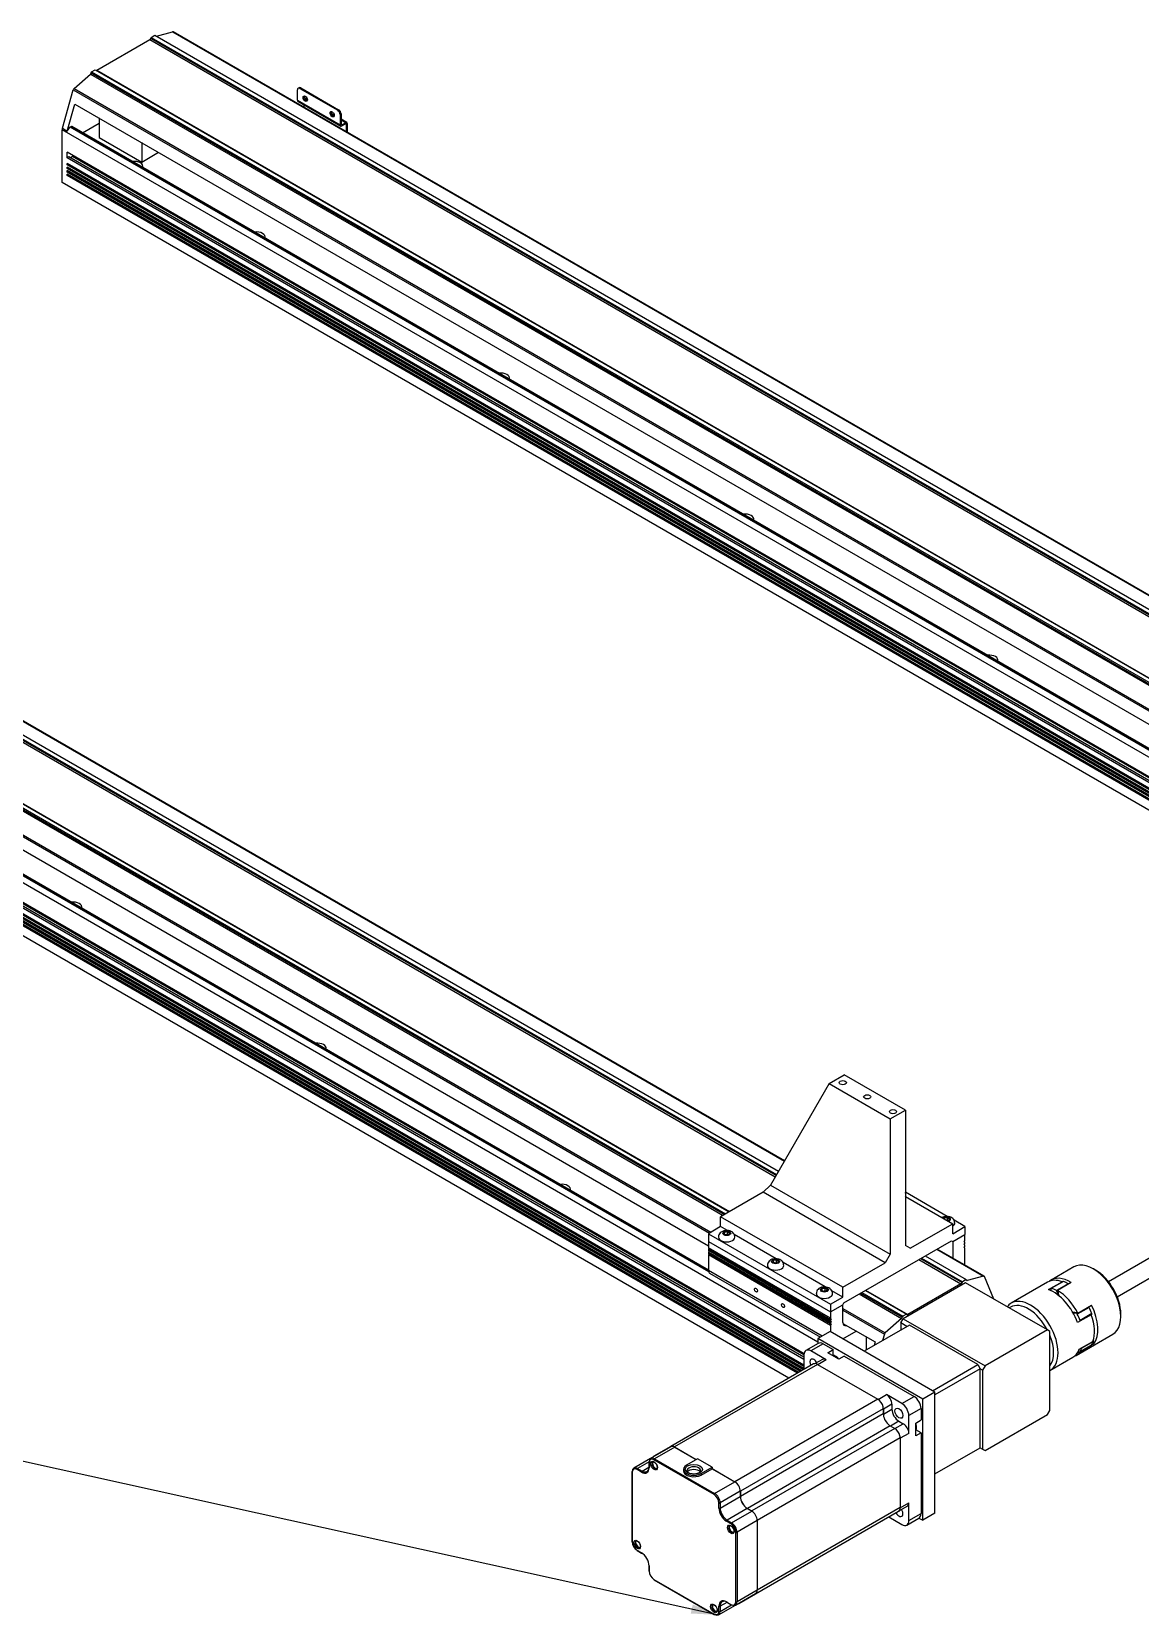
# Model space of a CAD drawing. Header units: millimetres. Extents: x 0 to 6044, y -1712 to 410.
# Drawn here: x 1089.4 to 1217.8, y 86.2 to 269.6 of the extents above; entities that cross this region are included whole.
import ezdxf

# ---------------------------------------------------------------- set-up
doc = ezdxf.new("R2010")
doc.units = ezdxf.units.MM
for name, color, linetype in [('1113-内六角平圆头螺钉-GB', 7, 'Continuous'), ('1114-联轴器COUPLING', 7, 'Continuous'), ('1115-步进电机LS86A12', 7, 'Continuous'), ('1121-安装板', 7, 'Continuous'), ('1122-轴', 7, 'Continuous'), ('Default', 7, 'Continuous'), ('LHBT10-S1000-1', 7, 'Continuous'), ('WGB10-4', 7, 'Continuous'), ('WGB10-5(B1)', 7, 'Continuous'), ('加宽感应片-LRDU', 7, 'Continuous')]:
    doc.layers.add(name, color=color, linetype=linetype)

msp = doc.modelspace()

# ---------------------------------------------------------------- hatches: boundary and pattern name
at = {"layer": 'Default', "linetype": 'Continuous'}
msp.add_hatch(color=7, dxfattribs=at).paths.add_polyline_path([(1165.708, 86.524), (1168.922, 86.356), (1165.936, 87.558)])

# ---------------------------------------------------------------- linework, layer by layer
at = {"layer": '1113-内六角平圆头螺钉-GB', "color": 7, "linetype": 'Continuous'}
for p, q in [((1195.083, 132.302), (1195.418, 132.354)), ((1195.083, 132.18), (1195.083, 132.302)), ((1195.418, 132.053), (1195.418, 132.354)), ((1195.418, 132.354), (1195.663, 132.213)), ((1169.783, 130.335), (1169.538, 130.476)), ((1169.627, 130.669), (1169.962, 130.721)), ((1169.627, 130.424), (1169.627, 130.669)), ((1170.117, 130.387), (1169.783, 130.335)), ((1169.962, 130.42), (1169.962, 130.721)), ((1169.962, 130.721), (1170.207, 130.58)), ((1195.573, 132.02), (1195.406, 131.994)), ((1175.44, 127.069), (1175.195, 127.21)), ((1175.284, 127.403), (1175.619, 127.455)), ((1175.284, 127.158), (1175.284, 127.403)), ((1175.774, 127.121), (1175.44, 127.069)), ((1175.619, 127.154), (1175.619, 127.455)), ((1175.619, 127.455), (1175.864, 127.314)), ((1181.096, 123.803), (1180.852, 123.944)), ((1180.941, 124.137), (1181.276, 124.189)), ((1180.941, 123.892), (1180.941, 124.137)), ((1181.431, 123.855), (1181.096, 123.803)), ((1181.276, 123.888), (1181.276, 124.189)), ((1181.276, 124.189), (1181.521, 124.048))]:
    msp.add_line(p, q, dxfattribs=at)
for centre, radius, start, end in [((1193.848, 132.758), 1.317, 334.89972, 339.74122), ((1194.424, 132.67), 1.32, 330.47775, 339.73008), ((1168.392, 131.125), 1.317, 330.4666, 339.74122), ((1169.695, 131.039), 0.673, 280.17432, 293.35434), ((1170.342, 130.796), 0.534, 224.64495, 233.33791), ((1168.968, 131.037), 1.32, 330.47775, 339.73008), ((1195.151, 132.671), 0.673, 286.41995, 293.35434), ((1195.798, 132.429), 0.534, 224.64495, 233.33791), ((1174.049, 127.859), 1.317, 330.4666, 339.74122), ((1175.352, 127.773), 0.673, 280.17432, 293.35434), ((1175.999, 127.53), 0.534, 224.64495, 233.33791), ((1174.625, 127.771), 1.32, 330.47775, 339.73008), ((1179.706, 124.594), 1.317, 330.4666, 339.74122), ((1181.009, 124.507), 0.673, 280.17432, 293.35434), ((1181.656, 124.264), 0.534, 224.64495, 233.33791), ((1180.282, 124.505), 1.32, 330.47775, 339.73008)]:
    msp.add_arc(centre, radius, start, end, dxfattribs=at)
for centre, major_axis, start_param, end_param in [((1189.671, 134.978), (0.95, 0), 5.9323927, 6.2831853), ((1189.671, 134.978), (0.95, 0), 0, 0.0018357), ((1195.328, 132.161), (-0.459, 0), 2.0233318, 5.8306498), ((1195.328, 132.161), (0.346, 0), 2.3561945, 2.8040269), ((1195.328, 132.161), (0.346, 0), 1.308997, 2.3561945), ((1195.328, 132.161), (0.346, 0), 0.2617994, 1.308997), ((1195.328, 132.161), (-0.346, 0), 2.3561945, 3.4033921), ((1169.872, 130.528), (0.346, 0), 2.3561945, 3.4033921), ((1169.872, 130.528), (-0.346, 0), 0.2617994, 1.308997), ((1169.872, 130.528), (0.346, 0), 1.308997, 2.3561945), ((1169.872, 130.528), (-0.346, 0), 1.308997, 2.3561945), ((1169.872, 130.528), (0.346, 0), 0.2617994, 1.308997), ((1169.872, 130.528), (-0.346, 0), 2.3561945, 3.4033921), ((1195.328, 132.161), (-0.346, 0), 1.9083621, 2.3561945), ((1195.328, 131.712), (0.95, 0), 5.5519094, 6.2831853), ((1195.328, 131.712), (0.95, 0), 0, 0.0018357), ((1169.872, 130.079), (0.95, 0), 3.1385168, 6.2831853), ((1169.872, 130.079), (0.95, 0), 0, 0.0018357), ((1175.529, 126.813), (0.95, 0), 3.1385168, 6.2831853), ((1175.529, 127.262), (0.346, 0), 2.3561945, 3.4033921), ((1175.529, 127.262), (-0.346, 0), 0.2617994, 1.308997), ((1175.529, 127.262), (0.346, 0), 1.308997, 2.3561945), ((1175.529, 127.262), (-0.346, 0), 1.308997, 2.3561945), ((1175.529, 127.262), (0.346, 0), 0.2617994, 1.308997), ((1175.529, 127.262), (-0.346, 0), 2.3561945, 3.4033921), ((1175.529, 126.813), (0.95, 0), 0, 0.0018357), ((1181.186, 123.547), (0.95, 0), 3.1385168, 6.2831853), ((1181.186, 123.996), (0.346, 0), 2.3561945, 3.4033921), ((1181.186, 123.996), (-0.346, 0), 0.2617994, 1.308997), ((1181.186, 123.996), (0.346, 0), 1.308997, 2.3561945), ((1181.186, 123.996), (-0.346, 0), 1.308997, 2.3561945), ((1181.186, 123.996), (0.346, 0), 0.2617994, 1.308997), ((1181.186, 123.996), (-0.346, 0), 2.3561945, 3.4033921), ((1181.186, 123.547), (0.95, 0), 0, 0.0018357)]:
    msp.add_ellipse(centre, major_axis=major_axis, ratio=0.5773503, start_param=start_param, end_param=end_param, dxfattribs=at)
for centre in [(1169.872, 130.528), (1175.529, 127.262), (1181.186, 123.996)]:
    msp.add_ellipse(centre, major_axis=(-0.459, 0), ratio=0.5773503, dxfattribs=at)
for points, knots in [([(1190.614, 134.98), (1190.609, 135.066), (1190.603, 135.156), (1190.57, 135.243), (1190.563, 135.259)], [0, 0, 0, 0, 0.0858758, 0.10568654, 0.10568654, 0.10568654, 0.10568654]), ([(1196.271, 131.714), (1196.266, 131.8), (1196.255, 131.95), (1196.127, 132.165), (1195.939, 132.335), (1195.679, 132.458), (1195.348, 132.511), (1195.031, 132.471), (1194.848, 132.396), (1194.783, 132.36)], [0, 0, 0, 0, 0.0858758, 0.17620936, 0.26643863, 0.3685038, 0.48958155, 0.62205591, 0.70422921, 0.70422921, 0.70422921, 0.70422921]), ([(1170.815, 130.081), (1170.81, 130.167), (1170.799, 130.317), (1170.671, 130.532), (1170.483, 130.702), (1170.224, 130.825), (1169.892, 130.878), (1169.535, 130.833), (1169.236, 130.691), (1169.033, 130.483), (1168.929, 130.263), (1168.932, 130.134), (1168.934, 130.081)], [0, 0, 0, 0, 0.0858758, 0.1762094, 0.2664386, 0.3685038, 0.4895815, 0.6220559, 0.745935, 0.8491493, 0.9460091, 1, 1, 1, 1]), ([(1176.472, 126.815), (1176.467, 126.901), (1176.456, 127.051), (1176.328, 127.266), (1176.14, 127.436), (1175.88, 127.559), (1175.549, 127.612), (1175.192, 127.567), (1174.893, 127.425), (1174.69, 127.217), (1174.586, 126.997), (1174.589, 126.868), (1174.591, 126.815)], [0, 0, 0, 0, 0.0858758, 0.1762094, 0.2664386, 0.3685038, 0.4895815, 0.6220559, 0.745935, 0.8491493, 0.9460091, 1, 1, 1, 1]), ([(1182.129, 123.549), (1182.124, 123.635), (1182.113, 123.785), (1181.985, 124), (1181.797, 124.17), (1181.537, 124.293), (1181.205, 124.346), (1180.849, 124.301), (1180.55, 124.159), (1180.347, 123.951), (1180.243, 123.731), (1180.246, 123.602), (1180.248, 123.549)], [0, 0, 0, 0, 0.0858758, 0.1762094, 0.2664386, 0.3685038, 0.4895815, 0.6220559, 0.745935, 0.8491493, 0.9460091, 1, 1, 1, 1])]:
    msp.add_open_spline(points, degree=3, knots=knots, dxfattribs=at)
at = {"layer": '1114-联轴器COUPLING', "color": 7, "linetype": 'Continuous'}
for p, q in [((1210.067, 126.638), (1207.423, 125.111)), ((1207.023, 124.881), (1202.798, 122.441)), ((1207.121, 124.016), (1208.702, 124.928)), ((1207.424, 124.173), (1208.697, 124.908)), ((1208.848, 124.961), (1207.483, 124.173)), ((1209.764, 124.834), (1208.184, 123.922)), ((1208.787, 124.96), (1208.695, 124.907)), ((1212.572, 126.268), (1212.317, 126.415)), ((1209.401, 124.69), (1208.036, 123.902)), ((1208.239, 123.782), (1208.147, 123.729)), ((1210.41, 121.324), (1210.318, 121.271)), ((1211.826, 121.946), (1210.461, 121.158)), ((1212.074, 121.112), (1210.493, 120.199)), ((1210.517, 121.281), (1212.098, 122.193)), ((1212.139, 121.236), (1210.774, 120.448)), ((1212.088, 121.072), (1212.12, 121.091)), ((1215.499, 120.904), (1215.499, 121.198)), ((1210.342, 116.405), (1214.567, 118.844)), ((1210.69, 117.106), (1212.27, 118.018)), ((1210.72, 116.779), (1212.085, 117.567)), ((1212.103, 117.583), (1210.738, 116.795)), ((1212.381, 117.722), (1210.801, 116.81)), ((1212.343, 118.022), (1210.978, 117.234)), ((1207.298, 114.647), (1209.943, 116.174))]:
    msp.add_line(p, q, dxfattribs=at)
for centre, major_axis, start_param, end_param in [((1212.317, 122.741), (2.25, -3.897), 0, 3.1415927), ((1209.273, 120.984), (2.25, -3.897), 2.5368643, 3.1415927), ((1209.673, 121.214), (2.25, -3.897), 2.3274248, 3.2304593), ((1208.867, 124.821), (0.08, -0.139), 2.519411, 3.1415927), ((1209.365, 121.037), (-2.25, 3.897), -0.7967146, -0.6221816), ((1212.572, 122.888), (2.07, -3.585), 0.7853982, 2.3561945), ((1205.048, 118.544), (-2.25, 3.897), 3.1415927, 6.2831853), ((1207.693, 120.071), (2.25, -3.897), 1.2802272, 2.5368643), ((1210.534, 121.601), (-2.25, 3.897), 0.5723641, 0.6525962), ((1207.502, 124.033), (-0.08, 0.139), 5.6610037, 6.2513128), ((1208, 120.249), (-2.25, 3.897), -0.7967146, -0.6221816), ((1208.035, 123.772), (-0.08, 0.139), 4.0902073, 5.4864707), ((1205.137, 124.275), (2.25, -3.897), 1.0314874, 1.1157374), ((1208.092, 120.302), (-2.25, 3.897), 4.6312594, 5.4690175), ((1208.127, 123.825), (-0.08, 0.139), 4.0902073, 4.8961616), ((1205.229, 124.328), (2.25, -3.897), 0.9946338, 1.1157374), ((1209.4, 124.56), (-0.08, 0.139), 5.0647101, 5.4864707), ((1205.048, 118.544), (-2.25, 3.897), 0, 0.2349216), ((1204.794, 118.397), (-2.07, 3.585), 0, 0.0705055), ((1204.794, 118.397), (-2.07, 3.585), 4.6418834, 6.2831853), ((1211.486, 117.245), (2.25, -3.897), -3.5818311, -3.4246476), ((1211.394, 117.192), (2.25, -3.897), -3.5818311, -3.46732), ((1210.373, 121.125), (-0.08, 0.139), 4.6138061, 6.0100695), ((1210.465, 121.179), (-0.08, 0.139), 5.2041153, 6.0100695), ((1208, 120.249), (2.25, -3.897), 1.2976805, 1.4722135), ((1211.738, 121.914), (0.08, -0.139), 1.4722135, 1.9719319), ((1209.365, 121.037), (2.25, -3.897), 1.2976805, 1.4722135), ((1209.273, 120.984), (2.25, -3.897), 0.4424692, 1.2802272), ((1209.673, 121.214), (2.25, -3.897), 0.2330297, 1.4896668), ((1212.04, 121.229), (-0.08, 0.139), 3.1415927, 4.4392732), ((1210.675, 120.441), (0.08, -0.139), 0.7358905, 1.2976805), ((1204.794, 118.397), (-2.07, 3.585), 3.3698548, 4.4841268), ((1212.005, 117.706), (-0.08, 0.139), 3.1415927, 3.3920756), ((1209.365, 121.037), (2.25, -3.897), 0.250483, 0.4250159), ((1212.864, 121.075), (-2.25, 3.897), -4.1207845, -4.0793416), ((1212.237, 118.129), (0.08, -0.139), 0.4250159, 1.5183054), ((1207.693, 120.071), (-2.25, 3.897), 3.1415927, 3.5840619), ((1208.092, 120.302), (-2.25, 3.897), 3.052726, 3.3746223), ((1210.64, 116.918), (-0.08, 0.139), 1.9958122, 3.3920756), ((1208, 120.249), (2.25, -3.897), 0.250483, 0.4250159), ((1210.872, 117.341), (0.08, -0.139), 0.4250159, 0.7887463)]:
    msp.add_ellipse(centre, major_axis=major_axis, ratio=0.5773503, start_param=start_param, end_param=end_param, dxfattribs=at)
for points in [[(1208.702, 124.928), (1208.699, 124.918), (1208.697, 124.908)], [(1208.184, 123.922), (1208.187, 123.909), (1208.191, 123.896)], [(1210.498, 121.285), (1210.508, 121.283), (1210.517, 121.281)], [(1210.801, 116.81), (1210.791, 116.817), (1210.781, 116.825)]]:
    msp.add_open_spline(points, degree=2, dxfattribs=at)
at = {"layer": '1115-步进电机LS86A12', "color": 7, "linetype": 'Continuous'}
for p, q in [((1180.463, 117.786), (1179.049, 116.97)), ((1181.033, 117.73), (1179.619, 116.913)), ((1181.033, 117.73), (1182.177, 117.069)), ((1178.813, 116.448), (1178.813, 114.756)), ((1181.404, 115.882), (1179.619, 116.913)), ((1180.954, 115.927), (1180.117, 115.443)), ((1181.404, 115.882), (1180.438, 115.324)), ((1181.583, 116.701), (1182.177, 117.069)), ((1182.843, 115.974), (1181.583, 116.701)), ((1182.177, 116.384), (1182.177, 117.069)), ((1183.48, 116.317), (1182.843, 115.974)), ((1183.48, 116.317), (1191.562, 111.651)), ((1179.931, 115.402), (1163.385, 105.849)), ((1180.38, 115.357), (1163.834, 105.804)), ((1180.38, 115.357), (1187.366, 111.324)), ((1187.366, 111.324), (1170.82, 101.771)), ((1188.001, 110.224), (1171.455, 100.671)), ((1187.395, 111.307), (1188.362, 111.865)), ((1188.001, 110.224), (1188.001, 109.631)), ((1188.999, 110.763), (1188.009, 110.191)), ((1188.009, 110.191), (1188.009, 109.599)), ((1188.009, 109.599), (1188.999, 110.171)), ((1190.148, 110.834), (1188.362, 111.865)), ((1188.999, 110.763), (1188.999, 110.171)), ((1190.148, 110.834), (1191.562, 111.651)), ((1192.368, 110.255), (1190.954, 109.438)), ((1192.368, 110.255), (1192.368, 108.933)), ((1188.001, 109.631), (1171.455, 100.078)), ((1188.806, 108.238), (1172.26, 98.685)), ((1188.806, 108.238), (1189.319, 107.941)), ((1189.805, 108.775), (1188.84, 108.218)), ((1189.352, 107.921), (1190.317, 108.479)), ((1189.805, 108.775), (1190.317, 108.479)), ((1190.954, 107.376), (1190.954, 109.438)), ((1191.753, 108.553), (1192.368, 108.933)), ((1191.753, 107.099), (1191.753, 108.553)), ((1189.319, 107.941), (1172.773, 98.388)), ((1189.954, 106.841), (1173.408, 97.288)), ((1189.954, 106.841), (1189.954, 98.774)), ((1190.954, 107.376), (1189.964, 106.805)), ((1189.964, 106.805), (1189.964, 98.771)), ((1192.368, 107.429), (1191.753, 107.099)), ((1192.368, 107.429), (1191.775, 107.772)), ((1192.368, 107.429), (1192.368, 98.097)), ((1163.398, 105.829), (1161.064, 104.481)), ((1163.385, 105.849), (1161.432, 104.721)), ((1163.848, 105.784), (1161.514, 104.437)), ((1163.834, 105.804), (1166.348, 104.353)), ((1163.848, 105.784), (1166.337, 104.347)), ((1158.894, 102.9), (1158.894, 94.865)), ((1158.923, 102.859), (1158.923, 94.825)), ((1161.064, 104.481), (1159.109, 103.353)), ((1160.001, 102.89), (1159.489, 103.186)), ((1160.878, 104.069), (1159.559, 103.308)), ((1159.559, 103.308), (1160.072, 103.012)), ((1160.072, 103.012), (1160.849, 103.461)), ((1160.849, 104.029), (1160.849, 103.437)), ((1160.878, 103.988), (1160.878, 103.396)), ((1168.402, 100.297), (1161.444, 104.314)), ((1161.514, 104.437), (1168.472, 100.42)), ((1164.854, 103.204), (1164.854, 103.041)), ((1166.478, 104.429), (1165.206, 103.694)), ((1168.175, 103.449), (1166.478, 104.429)), ((1166.903, 102.714), (1168.175, 103.449)), ((1166.903, 102.551), (1168.175, 103.286)), ((1166.903, 102.714), (1166.903, 102.551)), ((1168.175, 103.449), (1168.175, 103.298)), ((1168.175, 103.298), (1170.82, 101.771)), ((1168.175, 103.298), (1168.175, 103.286)), ((1168.175, 103.286), (1170.806, 101.767)), ((1168.472, 100.42), (1170.806, 101.767)), ((1168.967, 98.725), (1168.967, 99.317)), ((1171.442, 100.665), (1169.109, 99.317)), ((1169.109, 98.725), (1171.442, 100.073)), ((1169.109, 99.317), (1169.109, 98.725)), ((1171.442, 100.665), (1171.442, 100.073)), ((1171.455, 100.671), (1171.455, 100.078)), ((1189.964, 98.771), (1190.954, 99.342)), ((1190.954, 97.28), (1190.954, 99.342)), ((1172.248, 98.676), (1169.915, 97.329)), ((1169.915, 97.329), (1170.428, 97.033)), ((1170.428, 97.033), (1172.761, 98.38)), ((1173.397, 97.278), (1171.064, 95.931)), ((1172.248, 98.676), (1172.761, 98.38)), ((1172.26, 98.685), (1172.773, 98.388)), ((1173.222, 88.81), (1189.768, 98.363)), ((1173.397, 97.278), (1173.397, 89.244)), ((1189.954, 98.774), (1173.408, 89.221)), ((1173.408, 97.288), (1173.408, 89.221)), ((1187.822, 97.23), (1188.812, 97.801)), ((1188.626, 97.694), (1190.148, 96.815)), ((1189.777, 98.359), (1190.767, 98.93)), ((1190.718, 96.759), (1192.132, 97.575)), ((1190.954, 97.28), (1192.368, 98.097)), ((1170.357, 96.911), (1169.844, 97.207)), ((1170.922, 87.897), (1170.922, 95.931)), ((1171.064, 95.931), (1171.064, 87.897)), ((1159.489, 93.845), (1160.001, 93.549)), ((1159.509, 93.799), (1160.022, 93.503)), ((1160.849, 92.071), (1160.849, 91.479)), ((1160.878, 92.03), (1160.878, 91.438)), ((1161.444, 90.458), (1168.402, 86.441)), ((1161.464, 90.413), (1168.422, 86.395)), ((1170.878, 87.485), (1173.211, 88.832)), ((1171.064, 87.897), (1173.397, 89.244)), ((1171.269, 87.683), (1173.222, 88.81)), ((1168.922, 86.356), (1170.878, 87.485)), ((1168.967, 86.768), (1168.967, 87.36)), ((1169.886, 87.808), (1169.109, 87.36)), ((1169.109, 86.768), (1170.428, 87.529)), ((1169.109, 87.36), (1169.109, 86.768)), ((1169.844, 87.866), (1170.357, 87.57)), ((1169.865, 87.82), (1170.378, 87.524))]:
    msp.add_line(p, q, dxfattribs=at)
for centre, start, end in [((1182.072, 115.504), 31.73185, 74.44044), ((1190.96, 108.121), 345.55957, 28.26815)]:
    msp.add_arc(centre, 0.9, start, end, dxfattribs=at)
for centre, major_axis, start_param, end_param in [((1181.033, 116.799), (0.57, -0.987), 2.3561945, 3.1415927), ((1179.619, 115.982), (0.57, -0.987), 2.3561945, 3.9269908), ((1179.962, 115.388), (-0.325, 0.563), 0, 1.5289733), ((1179.962, 115.388), (-0.325, 0.563), 4.6664568, 6.2831853), ((1181.404, 115.147), (0.45, -0.779), 2.3561945, 3.1415927), ((1182.443, 115.718), (0.366, -0.633), 2.6094945, 2.9733969), ((1182.401, 115.695), (-0.375, 0.65), 4.9879856, 6.0075886), ((1182.443, 115.718), (0.366, -0.633), 1.7389921, 2.6094945), ((1180.38, 114.624), (0.449, -0.778), 2.3561945, 3.1415927), ((1187.366, 110.591), (-0.449, 0.778), 4.197781, 5.4977871), ((1187.366, 110.591), (0.449, -0.778), 0.7853982, 1.0561883), ((1187.372, 110.559), (0.45, -0.779), 0.7853982, 1.0962372), ((1188.362, 111.13), (-0.45, 0.779), 3.9269908, 5.4977871), ((1189.805, 109.705), (-0.57, 0.987), 0.7853982, 2.3561945), ((1190.148, 109.903), (0.57, -0.987), 0.7853982, 2.3561945), ((1191.562, 110.72), (-0.57, 0.987), 3.9269908, 5.4977871), ((1188.806, 109.167), (-0.569, 0.986), 0.7853982, 1.0954031), ((1188.815, 109.134), (-0.57, 0.987), 0.7853982, 1.0636218), ((1188.806, 109.167), (-0.569, 0.986), 1.0954031, 2.3561945), ((1190.317, 107.744), (-0.45, 0.779), 3.9269908, 5.4977871), ((1191.331, 108.335), (0.366, -0.633), 0.5320982, 1.4026006), ((1191.29, 108.311), (-0.375, 0.65), 3.4248689, 4.4367923), ((1189.319, 107.208), (-0.449, 0.778), 4.2464313, 5.4977871), ((1189.319, 107.208), (0.449, -0.778), 0.7853982, 1.1048386), ((1189.327, 107.172), (0.45, -0.779), 0.7853982, 1.1489862), ((1191.331, 108.335), (0.366, -0.633), 0.1748158, 0.5320982), ((1161.514, 103.702), (0.45, -0.779), 2.3561945, 3.9269908), ((1161.881, 103.944), (0.449, -0.778), 2.9090884, 3.3740967), ((1163.834, 105.071), (0.449, -0.778), 2.3561945, 3.3740967), ((1163.848, 105.049), (0.45, -0.779), 2.3561945, 3.1415927), ((1158.994, 102.9), (0.1, 0), 2.3561945, 3.1415927), ((1158.994, 102.9), (0.1, 0), 3.1415927, 3.9269908), ((1159.559, 102.573), (0.45, -0.779), 2.3561945, 3.9269908), ((1159.489, 102.532), (0.4, -0.693), 2.3561945, 3.9269908), ((1159.559, 103.226), (-0.05, -0.0866), 3.9269908, 5.4977871), ((1160.001, 103.902), (-0.62, 1.074), 2.3561945, 3.9269908), ((1160.072, 102.93), (-0.05, -0.0866), 3.9269908, 5.4977871), ((1160.072, 103.943), (-0.57, 0.987), 2.3561945, 3.9269908), ((1160.949, 104.029), (0.1, 0), 2.3561945, 3.1415927), ((1160.949, 104.029), (0.1, 0), 3.1415927, 3.9269908), ((1160.949, 103.437), (0.1, 0), 3.1415927, 3.9269908), ((1161.444, 103.661), (0.4, -0.693), 2.3561945, 3.9269908), ((1161.524, 103.679), (-0.225, 0.39), 0, 3.1453404), ((1161.595, 103.72), (0.225, -0.39), 3.1415927, 6.2831853), ((1161.524, 103.679), (-0.225, 0.39), 6.2803058, 6.2831853), ((1161.514, 104.355), (-0.05, -0.0866), 3.9269908, 5.4977871), ((1166.054, 103.204), (1.2, 0), 2.3561945, 5.4977872), ((1166.054, 103.041), (1.2, 0), 3.1415927, 5.4977872), ((1166.054, 103.041), (0.8, 0), 0.0089824, 3.1550082), ((1166.054, 102.726), (0.8, 0), 0.3990374, 2.7430308), ((1170.806, 101.032), (-0.45, 0.779), 3.9269908, 5.4977871), ((1170.82, 101.038), (-0.449, 0.778), 3.9269908, 5.4977871), ((1168.472, 100.338), (-0.05, -0.0866), 3.9269908, 5.4977871), ((1168.402, 99.644), (0.4, -0.693), 0.7853982, 2.3561945), ((1168.472, 99.685), (-0.45, 0.779), 3.9269908, 5.4977871), ((1169.038, 99.358), (-0.1, 0), 0.7853982, 2.3561945), ((1172.248, 99.607), (-0.57, 0.987), 0.7853982, 2.3561945), ((1172.26, 99.614), (-0.569, 0.986), 0.7853982, 2.3561945), ((1190.317, 99.71), (-0.45, 0.779), 3.1415224, 3.9269205), ((1169.844, 98.219), (0.62, -1.074), 3.9269908, 5.4977871), ((1169.038, 98.766), (-0.1, 0), 0.7853982, 2.3561945), ((1169.915, 98.26), (-0.57, 0.987), 0.7853982, 2.3561945), ((1169.915, 97.248), (-0.05, -0.0866), 3.9269908, 5.4977871), ((1172.761, 97.646), (-0.45, 0.779), 3.9269908, 5.4977871), ((1172.773, 97.655), (-0.449, 0.778), 3.9269908, 5.4977871), ((1187.372, 98.009), (-0.45, 0.779), 3.0024632, 3.2807217), ((1188.362, 98.581), (-0.45, 0.779), 3.1415927, 3.2807217), ((1189.805, 98.34), (-0.325, 0.563), 1.5114661, 4.75839), ((1189.327, 99.138), (-0.45, 0.779), 3.002822, 3.9269205), ((1189.319, 99.141), (-0.449, 0.778), 3.1415927, 3.9269908), ((1190.148, 97.746), (-0.57, 0.987), 2.3561945, 3.9269908), ((1191.562, 98.562), (-0.57, 0.987), 3.1415927, 3.9269908), ((1170.413, 96.296), (-0.225, 0.39), 0, 3.1453404), ((1170.483, 96.336), (0.225, -0.39), 3.1415927, 6.2831853), ((1170.413, 96.296), (-0.225, 0.39), 6.2803058, 6.2831853), ((1170.428, 96.952), (-0.05, -0.0866), 3.9269908, 5.4977871), ((1170.357, 96.258), (0.4, -0.693), 0.7853982, 2.3561945), ((1170.428, 96.298), (-0.45, 0.779), 3.9269908, 5.4977871), ((1170.993, 95.972), (-0.1, 0), 0.7853982, 2.3561945), ((1158.994, 94.865), (0.1, 0), 3.1415927, 3.9269908), ((1159.489, 94.498), (-0.4, 0.693), 0.7853982, 2.3561945), ((1159.574, 94.542), (-0.225, 0.39), 0, 3.1453404), ((1159.645, 94.583), (0.225, -0.39), 3.1415927, 6.2831853), ((1159.574, 94.542), (-0.225, 0.39), 6.2803058, 6.2831853), ((1159.559, 93.886), (0.05, 0.0866), 2.3561945, 3.1415927), ((1160.001, 92.536), (-0.62, 1.074), 3.9269908, 5.4977871), ((1160.072, 93.59), (0.05, 0.0866), 2.3561945, 3.1415927), ((1160.072, 93.59), (0.05, 0.0866), 3.1415927, 3.8888904), ((1160.949, 92.071), (0.1, 0), 2.3942949, 3.1415927), ((1160.949, 92.071), (0.1, 0), 3.1415927, 3.9269908), ((1160.949, 91.479), (0.1, 0), 3.1415927, 3.9269908), ((1161.444, 91.112), (-0.4, 0.693), 0.7853982, 2.3561945), ((1161.514, 90.499), (0.05, 0.0866), 2.3561945, 3.1415927), ((1169.844, 86.854), (0.62, -1.074), 2.3561945, 3.9269908), ((1169.915, 86.894), (0.57, -0.987), 2.3561945, 3.9269908), ((1172.773, 89.588), (-0.449, 0.778), 2.9090886, 3.9269908), ((1172.761, 89.611), (-0.45, 0.779), 3.1415927, 3.9269908), ((1168.462, 87.158), (-0.225, 0.39), 0, 3.1453404), ((1168.533, 87.199), (0.225, -0.39), 3.1415927, 6.2831853), ((1168.462, 87.158), (-0.225, 0.39), 6.2803058, 6.2831853), ((1168.402, 87.094), (-0.4, 0.693), 2.3561945, 3.9269908), ((1168.472, 86.482), (0.05, 0.0866), 2.3561945, 3.1415927), ((1168.472, 86.482), (0.05, 0.0866), 3.1415927, 3.9269908), ((1168.472, 87.135), (-0.45, 0.779), 2.3561945, 3.9269908), ((1169.038, 87.401), (0.1, 0), 3.9269908, 5.4977872), ((1169.038, 86.809), (0.1, 0), 3.9269908, 5.4977872), ((1169.915, 87.907), (0.05, 0.0866), 2.3561945, 3.1415927), ((1170.357, 88.223), (-0.4, 0.693), 2.3561945, 3.9269908), ((1170.428, 87.611), (0.05, 0.0866), 2.3561945, 3.1415927), ((1170.428, 87.611), (0.05, 0.0866), 3.1415927, 3.9269908), ((1170.428, 88.264), (-0.45, 0.779), 2.3561945, 3.9269908), ((1170.993, 87.937), (-0.1, 0), 0.7853982, 2.3561945), ((1170.82, 88.46), (-0.449, 0.778), 2.9090886, 3.3740965)]:
    msp.add_ellipse(centre, major_axis=major_axis, ratio=0.5773503, start_param=start_param, end_param=end_param, dxfattribs=at)
for centre, major_axis in [((1189.805, 109.705), (-0.325, 0.563)), ((1161.454, 103.638), (0.275, -0.476)), ((1166.054, 103.204), (-1, 0)), ((1170.342, 96.255), (0.275, -0.476)), ((1159.503, 94.501), (0.275, -0.476)), ((1168.392, 87.117), (0.275, -0.476))]:
    msp.add_ellipse(centre, major_axis=major_axis, ratio=0.5773503, dxfattribs=at)
for points, knots in [([(1161.302, 104.065), (1161.309, 104.071), (1161.329, 104.085), (1161.394, 104.082), (1161.499, 104.033), (1161.609, 103.939), (1161.71, 103.804), (1161.783, 103.65), (1161.811, 103.526), (1161.813, 103.471), (1161.813, 103.455)], [0, 0, 0, 0, 0.0712633, 0.2222134, 0.3576698, 0.5011727, 0.6486192, 0.7991633, 0.9489199, 1, 1, 1, 1]), ([(1161.813, 103.455), (1161.811, 103.422), (1161.806, 103.361), (1161.778, 103.307), (1161.757, 103.297), (1161.747, 103.294)], [0, 0, 0, 0, 0.3402539, 0.7654416, 1, 1, 1, 1]), ([(1165.447, 102.806), (1165.41, 102.83), (1165.328, 102.883), (1165.261, 102.975), (1165.259, 103.016), (1165.26, 103.036)], [0, 0, 0, 0, 0.2603689, 0.6800541, 1, 1, 1, 1]), ([(1166.85, 103.044), (1166.852, 103.039), (1166.861, 103.003), (1166.825, 102.932), (1166.681, 102.805), (1166.456, 102.709), (1166.17, 102.658), (1165.865, 102.664), (1165.608, 102.725), (1165.497, 102.78), (1165.447, 102.806)], [0, 0, 0, 0, 0.022336, 0.1886129, 0.3226324, 0.4638042, 0.6076208, 0.7556585, 0.9041886, 1, 1, 1, 1]), ([(1170.19, 96.681), (1170.197, 96.687), (1170.217, 96.702), (1170.282, 96.698), (1170.387, 96.65), (1170.497, 96.555), (1170.598, 96.421), (1170.671, 96.266), (1170.699, 96.143), (1170.701, 96.087), (1170.702, 96.071)], [0, 0, 0, 0, 0.0712633, 0.2222134, 0.3576698, 0.5011727, 0.6486192, 0.7991633, 0.9489199, 1, 1, 1, 1]), ([(1170.702, 96.071), (1170.699, 96.038), (1170.694, 95.977), (1170.666, 95.923), (1170.645, 95.914), (1170.636, 95.91)], [0, 0, 0, 0, 0.3402539, 0.7654416, 1, 1, 1, 1]), ([(1159.352, 94.927), (1159.359, 94.933), (1159.378, 94.948), (1159.443, 94.944), (1159.549, 94.896), (1159.659, 94.801), (1159.76, 94.667), (1159.833, 94.513), (1159.861, 94.389), (1159.863, 94.334), (1159.863, 94.317)], [0, 0, 0, 0, 0.0712633, 0.2222134, 0.3576698, 0.5011727, 0.6486192, 0.7991633, 0.9489199, 1, 1, 1, 1]), ([(1159.863, 94.317), (1159.861, 94.284), (1159.856, 94.223), (1159.828, 94.17), (1159.806, 94.16), (1159.797, 94.157)], [0, 0, 0, 0, 0.3402539, 0.7654416, 1, 1, 1, 1]), ([(1168.24, 87.544), (1168.247, 87.55), (1168.267, 87.564), (1168.332, 87.561), (1168.437, 87.512), (1168.547, 87.418), (1168.648, 87.283), (1168.721, 87.129), (1168.749, 87.005), (1168.751, 86.95), (1168.751, 86.934)], [0, 0, 0, 0, 0.0712633, 0.2222134, 0.3576698, 0.5011727, 0.6486192, 0.7991633, 0.9489199, 1, 1, 1, 1]), ([(1168.751, 86.934), (1168.749, 86.901), (1168.744, 86.84), (1168.716, 86.786), (1168.695, 86.776), (1168.686, 86.773)], [0, 0, 0, 0, 0.3402539, 0.7654416, 1, 1, 1, 1])]:
    msp.add_open_spline(points, degree=3, knots=knots, dxfattribs=at)
at = {"layer": '1121-安装板', "color": 7, "linetype": 'Continuous'}
for p, q in [((1181.716, 147.858), (1183.484, 148.879)), ((1190.555, 144.796), (1183.484, 148.879)), ((1181.716, 147.858), (1174.928, 136.101)), ((1181.716, 147.858), (1188.788, 143.776)), ((1188.788, 143.776), (1190.555, 144.796)), ((1188.788, 143.776), (1188.788, 128.099)), ((1190.555, 144.796), (1190.555, 129.12)), ((1174.08, 135.284), (1174.928, 136.101)), ((1174.928, 136.101), (1188.788, 128.099)), ((1174.08, 135.284), (1169.165, 132.447)), ((1188.222, 127.119), (1174.08, 135.284)), ((1195.4, 132.487), (1190.555, 135.284)), ((1190.555, 134.794), (1196.035, 131.63)), ((1169.165, 131.304), (1169.165, 132.447)), ((1183.307, 124.282), (1169.165, 132.447)), ((1169.165, 131.304), (1167.751, 130.487)), ((1167.751, 130.487), (1167.751, 129.589)), ((1167.751, 130.487), (1181.893, 122.322)), ((1169.944, 130.854), (1169.165, 131.304)), ((1175.601, 127.588), (1170.733, 130.399)), ((1191.121, 128.793), (1196.035, 131.63)), ((1196.035, 130.487), (1196.035, 131.63)), ((1196.035, 130.487), (1197.45, 131.304)), ((1196.035, 129.589), (1197.45, 130.406)), ((1197.45, 131.304), (1196.189, 132.032)), ((1197.45, 131.304), (1197.45, 130.406)), ((1167.751, 129.589), (1181.893, 121.424)), ((1183.449, 122.485), (1195.894, 129.671)), ((1191.121, 128.793), (1190.555, 129.12)), ((1195.894, 129.671), (1196.035, 129.589)), ((1181.258, 124.322), (1176.39, 127.133)), ((1183.307, 124.282), (1188.222, 127.119)), ((1188.788, 128.099), (1188.222, 127.119)), ((1181.893, 122.322), (1183.307, 123.139)), ((1183.307, 123.139), (1182.046, 123.867)), ((1183.307, 123.139), (1183.307, 124.282)), ((1181.893, 122.322), (1181.893, 121.424)), ((1181.893, 121.424), (1183.307, 122.241)), ((1183.307, 122.241), (1183.449, 122.485))]:
    msp.add_line(p, q, dxfattribs=at)
for centre in [(1183.307, 147.96), (1186.136, 146.327), (1189.122, 144.603)]:
    msp.add_ellipse(centre, major_axis=(0.413, 0), ratio=0.5773503, dxfattribs=at)
at = {"layer": '1122-轴', "color": 7, "linetype": 'Continuous'}
for p, q in [((1262.447, 152.838), (1214.081, 124.914)), ((1215.081, 123.182), (1263.447, 151.106))]:
    msp.add_line(p, q, dxfattribs=at)
at = {"layer": 'Default', "color": 7, "linetype": 'Continuous'}
msp.add_lwpolyline([(992.932, 125.251), (1168.922, 86.356)], dxfattribs=at)
at = {"layer": 'LHBT10-S1000-1', "color": 7, "linetype": 'Continuous'}
for p, q in [((1096.932, 265.146), (1103.089, 268.701)), ((1103.089, 268.701), (1253.277, 181.99)), ((1103.211, 268.853), (1103.252, 268.959)), ((1103.211, 268.853), (1253.374, 182.157)), ((1103.252, 268.959), (1103.676, 269.203)), ((1103.252, 268.959), (1253.429, 182.254)), ((1103.676, 269.203), (1253.642, 182.621)), ((1103.84, 269.109), (1105.704, 269.609)), ((1105.704, 269.609), (1254.324, 183.803)), ((1254.337, 183.826), (1105.767, 269.603)), ((1094.317, 263.034), (1096.206, 264.71)), ((1096.206, 264.71), (1247.229, 177.517)), ((1096.292, 264.835), (1096.344, 264.97)), ((1096.292, 264.835), (1247.381, 177.604)), ((1096.344, 264.97), (1096.769, 265.215)), ((1096.344, 264.97), (1247.524, 177.687)), ((1096.769, 265.215), (1247.948, 177.932)), ((1096.932, 265.146), (1247.97, 177.944)), ((1092.963, 258.431), (1094.222, 262.881)), ((1094.222, 262.881), (1245.643, 175.458)), ((1094.317, 263.034), (1245.823, 175.562)), ((1093.529, 258.105), (1094.417, 261.245)), ((1094.417, 261.245), (1245.533, 173.998)), ((1094, 258.636), (1093.858, 258.555)), ((1245.533, 171.148), (1094, 258.636)), ((1245.533, 171.182), (1094.05, 258.641)), ((1095.302, 257.918), (1097.201, 259.015)), ((1097.201, 259.637), (1097.201, 257.382)), ((1264.625, 159.146), (1092.939, 258.269)), ((1092.939, 252.145), (1092.939, 258.269)), ((1092.963, 258.431), (1093.529, 258.105)), ((1245.564, 170.967), (1093.858, 258.555)), ((1097.201, 257.382), (1102.151, 254.524)), ((1263.519, 157.498), (1093.505, 255.656)), ((1093.505, 255.003), (1093.505, 255.656)), ((1093.717, 255.125), (1093.505, 255.003)), ((1262.953, 157.172), (1093.505, 255.003)), ((1263.165, 157.294), (1093.717, 255.125)), ((1094.141, 255.166), (1093.894, 255.023)), ((1094.141, 255.289), (1094.141, 255.166)), ((1263.413, 157.437), (1094.141, 255.166)), ((1102.151, 256.78), (1102.151, 254.524)), ((1102.151, 254.524), (1104.104, 255.652)), ((1262.387, 156.845), (1093.505, 254.35)), ((1093.505, 254.186), (1093.505, 254.35)), ((1093.576, 254.227), (1093.505, 254.186)), ((1262.246, 156.764), (1093.505, 254.186)), ((1262.034, 156.641), (1093.505, 253.941)), ((1093.505, 253.778), (1093.505, 253.941)), ((1093.576, 253.819), (1093.505, 253.778)), ((1261.893, 156.56), (1093.505, 253.778)), ((1261.68, 156.437), (1093.505, 253.533)), ((1093.505, 253.37), (1093.505, 253.533)), ((1093.576, 253.411), (1093.505, 253.37)), ((1261.539, 156.355), (1093.505, 253.37)), ((1261.327, 156.233), (1093.505, 253.125)), ((1093.505, 252.962), (1093.505, 253.125)), ((1093.576, 254.309), (1093.576, 254.227)), ((1262.317, 156.804), (1093.576, 254.227)), ((1093.576, 253.901), (1093.576, 253.819)), ((1261.963, 156.6), (1093.576, 253.819)), ((1093.576, 253.492), (1093.576, 253.411)), ((1261.61, 156.396), (1093.576, 253.411)), ((1260.264, 155.54), (1092.939, 252.145)), ((1093.576, 253.002), (1093.505, 252.962)), ((1261.185, 156.151), (1093.505, 252.962)), ((1093.576, 253.084), (1093.576, 253.002)), ((1261.256, 156.192), (1093.576, 253.002)), ((1025.307, 223.794), (1175.495, 137.082)), ((1025.429, 223.946), (1175.592, 137.25)), ((1025.47, 224.051), (1175.648, 137.346)), ((1025.895, 224.296), (1175.86, 137.714)), ((1027.922, 224.701), (1176.542, 138.896)), ((1176.555, 138.919), (1027.985, 224.696)), ((1018.987, 220.308), (1170.166, 133.025)), ((1019.15, 220.239), (1170.188, 133.037)), ((1018.424, 219.802), (1169.447, 132.609)), ((1018.51, 219.928), (1169.599, 132.697)), ((1018.563, 220.063), (1169.742, 132.78)), ((1016.44, 217.974), (1167.861, 130.551)), ((1016.535, 218.127), (1168.042, 130.655)), ((1016.635, 216.338), (1167.751, 129.091)), ((1180.419, 117.948), (1015.157, 213.362)), ((1167.782, 126.06), (1016.077, 213.647)), ((1167.751, 126.241), (1016.218, 213.729)), ((1167.751, 126.275), (1016.268, 213.734)), ((1178.822, 116.584), (1015.723, 210.749)), ((1178.813, 115.936), (1015.723, 210.096)), ((1178.813, 115.283), (1015.723, 209.442)), ((1178.813, 115.119), (1015.723, 209.279)), ((1178.813, 115.201), (1015.794, 209.32)), ((1178.813, 116.181), (1015.935, 210.218)), ((1178.813, 116.466), (1016.36, 210.259)), ((1178.813, 114.874), (1015.723, 209.034)), ((1178.774, 114.734), (1015.723, 208.871)), ((1178.561, 114.611), (1015.723, 208.626)), ((1178.42, 114.53), (1015.723, 208.463)), ((1178.208, 114.407), (1015.723, 208.218)), ((1178.066, 114.325), (1015.723, 208.054)), ((1178.813, 114.793), (1015.794, 208.912)), ((1178.491, 114.57), (1015.794, 208.503)), ((1178.137, 114.366), (1015.794, 208.095)), ((1177.076, 113.754), (1015.157, 207.238)), ((1194.207, 128.697), (1199.608, 125.579)), ((1199.671, 125.573), (1194.234, 128.712)), ((1192.113, 127.488), (1196.993, 124.671)), ((1192.307, 127.599), (1197.115, 124.823)), ((1192.418, 127.664), (1197.156, 124.929)), ((1192.842, 127.909), (1197.58, 125.173)), ((1197.156, 124.929), (1197.115, 124.823)), ((1197.58, 125.173), (1197.156, 124.929)), ((1197.632, 125.099), (1197.58, 125.173)), ((1197.605, 125.138), (1197.718, 125.072)), ((1199.608, 125.579), (1197.718, 125.072)), ((1200.801, 122.918), (1199.703, 125.535)), ((1185.216, 123.505), (1190.11, 120.68)), ((1185.367, 123.593), (1190.196, 120.805)), ((1185.51, 123.676), (1190.248, 120.94)), ((1185.935, 123.921), (1190.672, 121.185)), ((1185.956, 123.933), (1190.836, 121.116)), ((1196.993, 124.671), (1190.836, 121.116)), ((1183.307, 121.841), (1188.221, 119.004)), ((1183.307, 121.633), (1188.125, 118.851)), ((1190.672, 121.185), (1190.248, 120.94)), ((1190.713, 121.127), (1190.672, 121.185)), ((1183.315, 120.105), (1187.048, 117.95)), ((1190.11, 120.68), (1188.221, 119.004)), ((1190.248, 120.94), (1190.196, 120.805)), ((1186.029, 118.538), (1186.029, 117.035)), ((1187.048, 117.95), (1186.938, 117.56)), ((1188.125, 118.851), (1187.921, 118.127))]:
    msp.add_line(p, q, dxfattribs=at)
for centre, major_axis, start_param, end_param in [((1103.089, 268.864), (-0.1, -0.173), 0.7853982, 1.8325957), ((1105.667, 269.43), (-0.1, -0.173), 3.1415927, 3.6651914), ((1096.169, 264.846), (-0.1, -0.173), 1.0471976, 1.8325957), ((1096.932, 265.31), (0.1, 0.173), 3.7570724, 3.9269908), ((1094.353, 262.898), (-0.1, -0.173), 4.1887902, 5.1257468), ((1094, 258.555), (-0.05, -0.0866), 3.1415927, 3.9269908), ((1093.293, 258.473), (-0.25, -0.433), 5.1257468, 5.4977871), ((1093.858, 258.146), (0.25, 0.433), 0.7853982, 1.9841546), ((1101.283, 254.023), (-1, 0), 2.9283213, 4.9256604), ((1115.425, 245.858), (-1, 0), 2.9283213, 4.9256604), ((1143.709, 229.528), (-1, 0), 2.9283213, 4.9256604), ((1171.994, 213.198), (-1, 0), 2.9283213, 4.9256604), ((1200.278, 196.868), (-1, 0), 2.9283213, 4.9256604), ((1094.212, 168.291), (-1, 0), 2.9283213, 4.9256604), ((1122.496, 151.961), (-1, 0), 2.9283213, 4.9256604), ((1150.781, 135.631), (-1, 0), 2.9283213, 4.9256604), ((1196.993, 124.834), (0.1, 0.173), 3.9269908, 4.9741884), ((1197.755, 125.251), (0.1, 0.173), 2.8797933, 3.6651914), ((1199.571, 125.4), (-0.1, -0.173), 2.7282348, 3.6651914), ((1190.836, 121.28), (0.1, 0.173), 2.8797933, 3.9269908), ((1190.073, 120.816), (0.1, 0.173), 4.1887902, 4.9741884), ((1188.257, 118.868), (0.1, 0.173), 1.0471976, 1.9841541)]:
    msp.add_ellipse(centre, major_axis=major_axis, ratio=0.5773503, start_param=start_param, end_param=end_param, dxfattribs=at)
at = {"layer": 'WGB10-4', "color": 7, "linetype": 'Continuous'}
for p, q in [((1196.035, 129.589), (1197.45, 130.406)), ((1197.45, 129.671), (1197.45, 130.406)), ((1167.751, 129.589), (1181.893, 121.424)), ((1167.751, 129.589), (1167.751, 128.854)), ((1181.893, 120.689), (1167.751, 128.854)), ((1167.822, 128.813), (1167.751, 128.691)), ((1181.893, 120.526), (1167.751, 128.691)), ((1167.751, 128.691), (1167.751, 128.528)), ((1181.893, 120.363), (1167.751, 128.528)), ((1167.822, 128.487), (1167.751, 128.364)), ((1196.035, 129.589), (1196.035, 127.672)), ((1197.379, 129.548), (1197.45, 129.671)), ((1197.45, 129.507), (1197.379, 129.548)), ((1197.379, 129.222), (1197.45, 129.344)), ((1197.45, 129.181), (1197.379, 129.222)), ((1197.379, 128.895), (1197.45, 129.017)), ((1197.45, 128.854), (1197.379, 128.895)), ((1197.45, 129.344), (1197.45, 129.507)), ((1197.45, 129.017), (1197.45, 129.181)), ((1197.45, 127.058), (1197.45, 128.854)), ((1181.893, 120.199), (1167.751, 128.364)), ((1167.751, 128.364), (1167.751, 128.201)), ((1181.893, 120.036), (1167.751, 128.201)), ((1167.822, 128.16), (1167.751, 128.038)), ((1181.893, 119.873), (1167.751, 128.038)), ((1167.751, 128.038), (1167.751, 126.241)), ((1180.925, 118.636), (1167.751, 126.241)), ((1167.896, 125.921), (1180.719, 118.517)), ((1181.893, 121.424), (1183.307, 122.241)), ((1181.893, 121.424), (1181.893, 120.689)), ((1183.307, 120.199), (1183.307, 122.241)), ((1181.893, 120.689), (1181.964, 120.648)), ((1181.964, 120.648), (1181.893, 120.526)), ((1181.893, 120.526), (1181.893, 120.363)), ((1181.893, 120.363), (1181.964, 120.322)), ((1181.964, 120.322), (1181.893, 120.199)), ((1181.893, 120.199), (1181.893, 120.036)), ((1181.893, 120.036), (1181.964, 119.995)), ((1181.964, 119.995), (1181.893, 119.873)), ((1181.893, 119.873), (1181.893, 119.126)), ((1183.297, 118.315), (1184.856, 119.215))]:
    msp.add_line(p, q, dxfattribs=at)
for centre, major_axis, start_param, end_param in [((1196.955, 126.772), (-0.35, -0.606), 2.0451518, 2.3561945), ((1168.246, 126.527), (0.35, 0.606), 2.3561945, 3.1415927), ((1183.802, 120.485), (0.35, 0.606), 2.3561945, 3.7537146)]:
    msp.add_ellipse(centre, major_axis=major_axis, ratio=0.5773503, start_param=start_param, end_param=end_param, dxfattribs=at)
for centre in [(1173.267, 123.955), (1176.378, 122.159)]:
    msp.add_ellipse(centre, major_axis=(-0.125, 0.217), ratio=0.5773503, dxfattribs=at)
at = {"layer": 'WGB10-5(B1)', "color": 7, "linetype": 'Continuous'}
for p, q in [((1197.52, 124.813), (1190.308, 120.648)), ((1206.996, 119.342), (1197.52, 124.813)), ((1191.015, 119.914), (1185.772, 116.886)), ((1190.025, 120.158), (1190.308, 120.648)), ((1190.732, 119.75), (1190.025, 120.158)), ((1190.025, 120.158), (1190.025, 119.342)), ((1190.308, 120.648), (1199.783, 115.178)), ((1198.935, 115.341), (1191.015, 119.914)), ((1206.996, 119.342), (1199.783, 115.178)), ((1207.278, 119.179), (1206.996, 119.342)), ((1181.833, 119.16), (1180.419, 118.344)), ((1192.56, 111.334), (1180.419, 118.344)), ((1180.419, 118.344), (1180.419, 117.761)), ((1193.974, 112.151), (1181.833, 119.16)), ((1207.278, 110.034), (1207.278, 119.179)), ((1193.691, 112.314), (1198.935, 115.341)), ((1199.217, 114.851), (1193.974, 111.824)), ((1198.935, 115.341), (1199.217, 114.851)), ((1199.217, 105.706), (1199.217, 114.851)), ((1199.5, 114.688), (1199.217, 114.851)), ((1199.783, 115.178), (1199.5, 114.688)), ((1199.5, 114.688), (1199.5, 105.543)), ((1193.974, 112.151), (1192.56, 111.334)), ((1193.974, 98.131), (1193.974, 112.151)), ((1192.56, 97.315), (1192.56, 111.334)), ((1199.783, 105.38), (1206.996, 109.544)), ((1206.996, 109.544), (1207.278, 110.034)), ((1193.974, 102.679), (1199.217, 105.706)), ((1199.217, 105.706), (1199.5, 105.543)), ((1199.5, 105.543), (1199.783, 105.38)), ((1192.121, 97.569), (1192.56, 97.315)), ((1193.974, 98.131), (1192.56, 97.315))]:
    msp.add_line(p, q, dxfattribs=at)
at = {"layer": '加宽感应片-LRDU', "color": 7, "linetype": 'Continuous'}
for p, q in [((1120.163, 261.696), (1120.163, 262.882)), ((1120.359, 263.131), (1120.246, 263.065)), ((1120.559, 263.111), (1120.446, 263.046)), ((1120.446, 263.046), (1124.83, 260.514)), ((1120.559, 263.111), (1124.943, 260.58)), ((1120.163, 261.696), (1125.113, 258.838)), ((1120.227, 261.555), (1125.177, 258.698)), ((1120.899, 261.168), (1120.899, 260.867)), ((1121.329, 261.735), (1120.969, 261.944)), ((1121.318, 261.638), (1121.036, 261.801)), ((1124.83, 260.514), (1124.943, 260.58)), ((1124.441, 259.939), (1124.08, 260.147)), ((1124.429, 259.842), (1124.147, 260.005)), ((1125.226, 260.09), (1125.113, 260.025)), ((1125.113, 260.025), (1125.113, 258.838)), ((1125.226, 260.09), (1125.226, 258.904)), ((1125.898, 259.098), (1125.226, 259.486)), ((1125.744, 259.083), (1125.226, 259.382)), ((1125.33, 258.844), (1125.226, 258.904)), ((1125.33, 258.844), (1125.744, 259.083)), ((1125.33, 258.713), (1125.744, 258.952)), ((1125.744, 258.952), (1125.848, 258.892)), ((1125.848, 258.009), (1125.848, 258.892)), ((1125.961, 257.944), (1125.961, 258.957))]:
    msp.add_line(p, q, dxfattribs=at)
for centre, major_axis, start_param, end_param in [((1120.446, 262.719), (0.2, -0.346), 2.3561945, 3.9269908), ((1120.559, 262.784), (0.2, -0.346), 2.3561945, 3.1415927), ((1120.38, 261.822), (0.154, 0.266), 2.3561945, 3.1415927), ((1121.196, 261.927), (0.175, -0.303), 3.4707533, 5.9540247), ((1124.83, 260.188), (0.2, -0.346), 0.7853982, 2.3561945), ((1124.943, 260.253), (-0.2, 0.346), 3.9269908, 5.4977871), ((1124.307, 260.131), (0.175, -0.303), 3.4707533, 5.9540247), ((1125.33, 258.964), (0.154, 0.266), 2.3561945, 3.9269908), ((1125.33, 258.964), (0.074, 0.128), 2.3561945, 3.9269908), ((1125.744, 258.832), (-0.154, -0.266), 2.3561945, 3.9269908), ((1125.744, 258.832), (-0.074, -0.128), 2.3561945, 3.9269908)]:
    msp.add_ellipse(centre, major_axis=major_axis, ratio=0.5773503, start_param=start_param, end_param=end_param, dxfattribs=at)
for centre in [(1121.082, 261.862), (1124.194, 260.065)]:
    msp.add_ellipse(centre, major_axis=(0.175, -0.303), ratio=0.5773503, dxfattribs=at)

doc.saveas('drawing.dxf')
